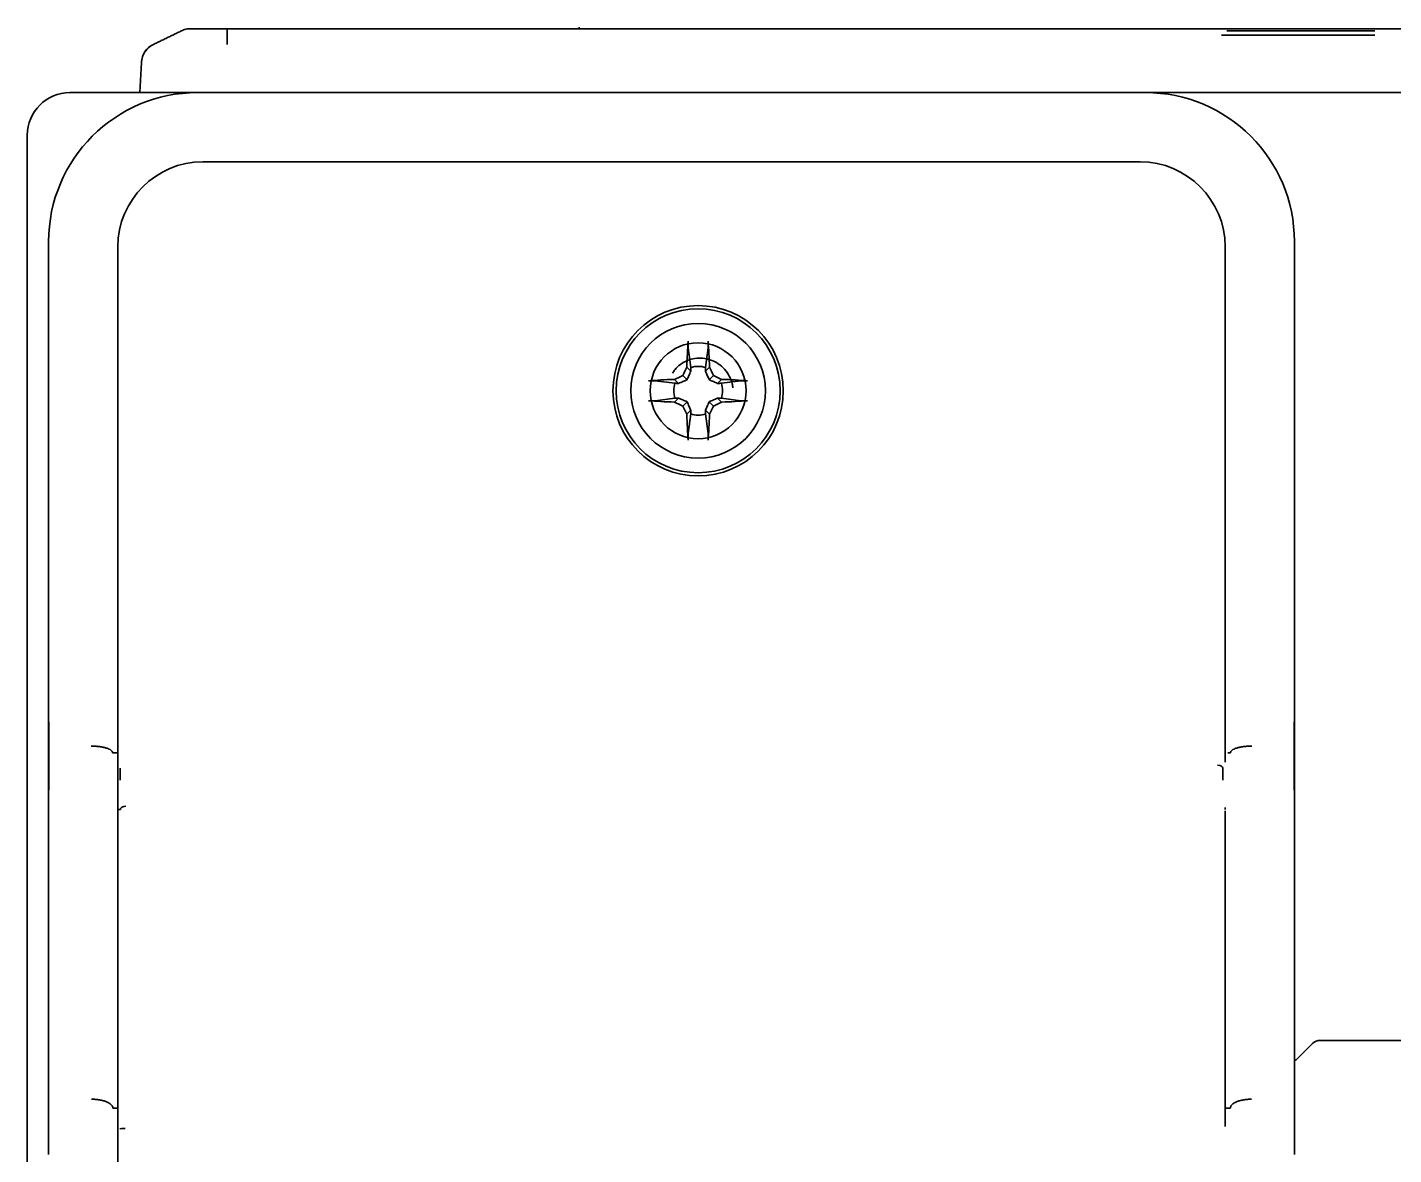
# Model space of a CAD drawing. Header units: inches. Extents: x 786 to 5593, y 691 to 5453.
# Drawn here: x 3396.7 to 3460.9, y 5333.8 to 5386.7 of the extents above; entities that cross this region are included whole.
import ezdxf

# ---------------------------------------------------------------- set-up
doc = ezdxf.new("R2010")
doc.units = ezdxf.units.IN
doc.layers.add('1', color=7, linetype='Continuous', true_color=0xffffff)

msp = doc.modelspace()

# ---------------------------------------------------------------- linework, layer by layer
at = {"layer": '1', "color": 7, "linetype": 'Continuous', "lineweight": 35}
for p, q in [((3406.134, 5386.676), (3453.06, 5386.676)), ((3422.651, 5386.676), (3422.651, 5386.74)), ((3460.324, 5386.676), (3467.643, 5386.676)), ((3460.015, 5386.376), (3452.817, 5386.376)), ((3402.026, 5383.676), (3402.1, 5385.089)), ((3398.74, 5383.676), (3404.739, 5383.676)), ((3449.241, 5383.676), (3404.739, 5383.676)), ((3449.241, 5383.676), (3577.911, 5383.676)), ((3396.74, 5315.676), (3396.74, 5381.676)), ((3404.989, 5380.426), (3404.991, 5380.426)), ((3404.991, 5380.425), (3404.991, 5380.426)), ((3404.991, 5380.425), (3448.989, 5380.425)), ((3448.989, 5380.426), (3448.989, 5380.425)), ((3448.989, 5380.426), (3448.99, 5380.426)), ((3397.74, 5376.677), (3397.74, 5354.132)), ((3400.99, 5351.948), (3400.99, 5376.427)), ((3452.988, 5376.425), (3452.988, 5352.241)), ((3452.988, 5376.425), (3452.99, 5376.425)), ((3452.99, 5376.427), (3452.99, 5376.425)), ((3456.24, 5354.132), (3456.24, 5376.677)), ((3427.89, 5370.766), (3427.772, 5371.689)), ((3428.59, 5370.766), (3428.708, 5371.689)), ((3427.722, 5370.194), (3427.519, 5370.397)), ((3427.893, 5370.592), (3427.705, 5370.78)), ((3428.586, 5370.592), (3428.775, 5370.78)), ((3428.758, 5370.194), (3428.96, 5370.397)), ((3427.15, 5370.026), (3426.228, 5370.144)), ((3427.324, 5370.023), (3427.136, 5370.211)), ((3429.155, 5370.023), (3429.344, 5370.211)), ((3429.33, 5370.026), (3430.252, 5370.144)), ((3427.15, 5369.326), (3426.228, 5369.208)), ((3427.324, 5369.33), (3427.136, 5369.141)), ((3427.722, 5369.158), (3427.519, 5368.956)), ((3428.758, 5369.158), (3428.96, 5368.956)), ((3429.155, 5369.33), (3429.344, 5369.141)), ((3429.33, 5369.326), (3430.252, 5369.208)), ((3427.893, 5368.761), (3427.705, 5368.572)), ((3427.89, 5368.586), (3427.772, 5367.664)), ((3428.586, 5368.761), (3428.775, 5368.572)), ((3428.59, 5368.586), (3428.708, 5367.664)), ((3400.866, 5352.677), (3400.745, 5352.676)), ((3400.866, 5352.677), (3400.866, 5352.677)), ((3453.114, 5352.677), (3453.235, 5352.676)), ((3453.114, 5352.677), (3453.114, 5352.677)), ((3397.74, 5350.918), (3397.74, 5337.022)), ((3456.24, 5337.022), (3456.24, 5350.918)), ((3401.11, 5350.018), (3400.99, 5350.02)), ((3400.99, 5335.008), (3400.99, 5350.02)), ((3452.989, 5350.021), (3452.989, 5350.106)), ((3452.989, 5335.127), (3452.989, 5349.947)), ((3456.386, 5338.323), (3457.093, 5339.03)), ((3593.326, 5339.176), (3457.447, 5339.176)), ((3400.753, 5335.992), (3400.989, 5335.993)), ((3453.226, 5335.992), (3452.991, 5335.993))]:
    msp.add_line(p, q, dxfattribs=at)
for radius in [4, 3.85, 3.16, 2.25]:
    msp.add_circle((3428.24, 5369.676), radius, dxfattribs=at)
for centre, radius, start, end in [((3398.74, 5381.676), 2, 90, 180), ((3428.24, 5369.676), 1.145, 72.20111, 107.79889), ((3428.24, 5369.676), 1.145, 162.20111, 197.79889), ((3428.24, 5369.676), 1.145, 342.20111, 17.79889), ((3428.24, 5369.676), 1.145, 252.20111, 287.79889), ((3457.447, 5338.676), 0.5, 90, 135), ((3456.033, 5338.676), 0.5, 294.46945, 315)]:
    msp.add_arc(centre, radius, start, end, dxfattribs=at)
for centre, major_axis, ratio, start_param, end_param in [((3403.098, 5385.036), (-0.999, 0.052), 0.999981, 5.217451, 6.283185), ((3404.741, 5376.675), (4.951, -4.951), 0.999695, 2.356347, 3.926839), ((3449.239, 5376.675), (-4.951, -4.951), 0.999695, 2.356347, 3.926839), ((3404.99, 5376.426), (-2.829, 2.829), 0.999695, 5.497939, 7.068431), ((3448.989, 5376.426), (2.829, 2.829), 0.999695, 5.497939, 7.068431), ((3427.943, 5369.681), (0.065, 3.728), 0.072244, 0.900133, 1.272854), ((3428.536, 5369.681), (0.065, -3.728), 0.072244, 1.868738, 2.24146), ((3427.981, 5370.23), (3.344, 1.559), 0.094201, 1.665412, 1.782277), ((3427.686, 5369.935), (1.559, 3.344), 0.094201, 1.359315, 1.476181), ((3428.794, 5369.935), (1.559, -3.344), 0.094201, 1.665412, 1.782277), ((3428.498, 5370.23), (3.344, -1.559), 0.094201, 1.359315, 1.476181), ((3428.235, 5369.973), (3.728, 0.065), 0.072244, 1.868738, 2.24146), ((3428.245, 5369.973), (3.728, -0.065), 0.072244, 0.900133, 1.272854), ((3428.235, 5369.38), (-3.728, 0.065), 0.072244, 0.900133, 1.272854), ((3427.981, 5369.122), (-3.344, 1.559), 0.094201, 1.359315, 1.476181), ((3428.498, 5369.122), (-3.344, -1.559), 0.094201, 1.665412, 1.782277), ((3428.245, 5369.38), (-3.728, -0.065), 0.072244, 1.868738, 2.24146), ((3427.686, 5369.418), (-1.559, 3.344), 0.094201, 1.665412, 1.782277), ((3427.943, 5369.671), (-0.065, 3.728), 0.072244, 1.868738, 2.24146), ((3428.536, 5369.671), (-0.065, -3.728), 0.072244, 0.900133, 1.272854), ((3428.794, 5369.418), (-1.559, -3.344), 0.094201, 1.359315, 1.476181), ((3401.366, 5352.678), (-0.5, -0.002), 0.003694, 5.497774, 6.274445), ((3452.635, 5351.948), (-0.25, 0.003), 0.565975, 3.162763, 4.719171), ((3401.36, 5350.014), (0.25, 0), 0.642788, 1.570796, 3.118808), ((3401.334, 5335.003), (0.25, -0.003), 0.14135, 1.572514, 3.123962)]:
    msp.add_ellipse(centre, major_axis=major_axis, ratio=ratio, start_param=start_param, end_param=end_param, dxfattribs=at)
for points, degree in [([(3402.661, 5385.936), (3403.976, 5386.575)], 1), ([(3406.125, 5385.936), (3406.125, 5386.575)], 1), ([(3427.89, 5370.766), (3427.891, 5370.708), (3427.892, 5370.65), (3427.893, 5370.592)], 3), ([(3428.586, 5370.592), (3428.588, 5370.65), (3428.589, 5370.708), (3428.59, 5370.766)], 3), ([(3427.324, 5370.023), (3427.266, 5370.024), (3427.208, 5370.025), (3427.15, 5370.026)], 3), ([(3429.33, 5370.026), (3429.272, 5370.025), (3429.214, 5370.024), (3429.155, 5370.023)], 3), ([(3427.15, 5369.326), (3427.208, 5369.327), (3427.266, 5369.328), (3427.324, 5369.33)], 3), ([(3429.155, 5369.33), (3429.214, 5369.328), (3429.272, 5369.327), (3429.33, 5369.326)], 3), ([(3427.893, 5368.761), (3427.892, 5368.702), (3427.891, 5368.644), (3427.89, 5368.586)], 3), ([(3428.59, 5368.586), (3428.589, 5368.644), (3428.588, 5368.702), (3428.586, 5368.761)], 3), ([(3397.74, 5354.132), (3397.74, 5352.964), (3397.74, 5351.813), (3397.74, 5350.918)], 3), ([(3456.24, 5350.918), (3456.24, 5351.813), (3456.24, 5352.963), (3456.24, 5354.132)], 3), ([(3400.745, 5352.676), (3400.745, 5352.677)], 1), ([(3453.235, 5352.677), (3453.235, 5352.676), (3453.235, 5352.676)], 2), ([(3397.74, 5337.022), (3397.74, 5336.127), (3397.74, 5334.976), (3397.74, 5333.808)], 3), ([(3456.24, 5333.808), (3456.24, 5334.976), (3456.24, 5336.127), (3456.24, 5337.022)], 3), ([(3400.753, 5335.992), (3400.753, 5335.992), (3400.753, 5335.992)], 2), ([(3453.226, 5335.992), (3453.226, 5335.992), (3453.226, 5335.992)], 2)]:
    msp.add_open_spline(points, degree=degree, dxfattribs=at)
for points, knots in [([(3403.976, 5386.575), (3404.044, 5386.608), (3404.115, 5386.634), (3404.262, 5386.668), (3404.338, 5386.676), (3404.413, 5386.676)], [0, 0, 0, 0, 0.5, 0.5, 1, 1, 1, 1]), ([(3404.413, 5386.676), (3404.415, 5386.676), (3404.419, 5386.676), (3404.429, 5386.676), (3404.433, 5386.676), (3404.443, 5386.676), (3404.448, 5386.676), (3404.466, 5386.676), (3404.481, 5386.676), (3404.515, 5386.676), (3404.535, 5386.676), (3404.579, 5386.676), (3404.603, 5386.676), (3404.644, 5386.676), (3404.658, 5386.676), (3404.687, 5386.676), (3404.703, 5386.676), (3404.75, 5386.676), (3404.783, 5386.676), (3404.854, 5386.676), (3404.891, 5386.676), (3404.95, 5386.676), (3404.971, 5386.676), (3405.012, 5386.676), (3405.034, 5386.676), (3405.099, 5386.676), (3405.189, 5386.676), (3405.284, 5386.676), (3405.381, 5386.676), (3405.432, 5386.676), (3405.509, 5386.676), (3405.535, 5386.676), (3405.588, 5386.676), (3405.614, 5386.676), (3405.694, 5386.676), (3405.748, 5386.676), (3405.857, 5386.676), (3405.912, 5386.676), (3406.022, 5386.676), (3406.078, 5386.676), (3406.134, 5386.676)], [0, 0, 0, 0, 0.0625, 0.0625, 0.09375, 0.09375, 0.125, 0.125, 0.1875, 0.1875, 0.25, 0.25, 0.3125, 0.3125, 0.34375, 0.34375, 0.375, 0.375, 0.4375, 0.4375, 0.5, 0.5, 0.53125, 0.53125, 0.5625, 0.5625, 0.625, 0.6875, 0.6875, 0.75, 0.75, 0.78125, 0.78125, 0.8125, 0.8125, 0.875, 0.875, 0.9375, 0.9375, 1, 1, 1, 1]), ([(3406.125, 5386.575), (3406.126, 5386.608), (3406.128, 5386.634), (3406.131, 5386.668), (3406.133, 5386.676), (3406.134, 5386.676)], [0, 0, 0, 0, 0.5, 0.5, 1, 1, 1, 1]), ([(3453.06, 5386.676), (3453.229, 5386.676), (3453.399, 5386.676), (3453.737, 5386.676), (3453.906, 5386.676), (3454.159, 5386.676), (3454.243, 5386.676), (3454.411, 5386.676), (3454.495, 5386.676), (3454.745, 5386.676), (3454.911, 5386.676), (3455.404, 5386.676), (3455.729, 5386.676), (3456.368, 5386.676), (3456.684, 5386.676), (3457.15, 5386.676), (3457.304, 5386.676), (3457.495, 5386.676), (3457.533, 5386.676), (3457.609, 5386.676), (3457.723, 5386.676), (3457.835, 5386.676), (3458.207, 5386.676), (3458.494, 5386.676), (3458.911, 5386.676), (3459.047, 5386.676), (3459.315, 5386.676), (3459.447, 5386.676), (3459.706, 5386.676), (3459.833, 5386.676), (3460.082, 5386.676), (3460.204, 5386.676), (3460.324, 5386.676)], [0, 0, 0, 0, 0.0625, 0.0625, 0.125, 0.125, 0.15625, 0.15625, 0.1875, 0.1875, 0.25, 0.25, 0.375, 0.375, 0.5, 0.5, 0.5625, 0.5625, 0.578125, 0.578125, 0.59375, 0.625, 0.625, 0.75, 0.75, 0.8125, 0.8125, 0.875, 0.875, 0.9375, 0.9375, 1, 1, 1, 1]), ([(3460.014, 5386.575), (3460.012, 5386.575), (3460.01, 5386.575), (3460.007, 5386.575), (3460.001, 5386.575), (3459.989, 5386.575), (3459.964, 5386.575), (3459.913, 5386.575), (3459.811, 5386.575), (3459.723, 5386.575), (3459.544, 5386.575), (3459.422, 5386.576), (3459.175, 5386.576), (3459.049, 5386.576), (3458.792, 5386.576), (3458.661, 5386.576), (3458.262, 5386.576), (3457.987, 5386.576), (3457.632, 5386.576), (3457.524, 5386.576), (3457.416, 5386.576), (3457.343, 5386.576), (3457.306, 5386.576), (3457.123, 5386.576), (3456.975, 5386.576), (3456.529, 5386.576), (3456.227, 5386.576), (3455.615, 5386.576), (3455.304, 5386.576), (3454.832, 5386.576), (3454.673, 5386.576), (3454.434, 5386.576), (3454.353, 5386.576), (3454.193, 5386.576), (3454.112, 5386.576), (3453.87, 5386.576), (3453.708, 5386.575), (3453.465, 5386.575), (3453.384, 5386.575), (3453.263, 5386.575), (3453.202, 5386.575), (3453.131, 5386.575), (3453.095, 5386.575), (3453.078, 5386.575), (3453.07, 5386.575), (3453.065, 5386.575), (3453.062, 5386.575), (3453.06, 5386.575)], [0, 0, 0, 0, 0.000977, 0.000977, 0.001953, 0.003906, 0.007813, 0.015625, 0.03125, 0.0625, 0.0625, 0.125, 0.125, 0.1875, 0.1875, 0.25, 0.25, 0.375, 0.375, 0.40625, 0.421875, 0.421875, 0.4375, 0.4375, 0.5, 0.5, 0.625, 0.625, 0.75, 0.75, 0.8125, 0.8125, 0.84375, 0.84375, 0.875, 0.875, 0.9375, 0.9375, 0.96875, 0.96875, 0.984375, 0.992187, 0.996094, 0.998047, 0.999023, 0.999023, 1, 1, 1, 1]), ([(3402.1, 5385.089), (3402.104, 5385.177), (3402.121, 5385.265), (3402.176, 5385.434), (3402.216, 5385.515), (3402.314, 5385.663), (3402.373, 5385.73), (3402.506, 5385.847), (3402.581, 5385.897), (3402.661, 5385.936)], [0, 0, 0, 0, 0.25, 0.25, 0.5, 0.5, 0.75, 0.75, 1, 1, 1, 1]), ([(3427.772, 5371.689), (3427.771, 5371.695), (3427.77, 5371.704), (3427.769, 5371.718), (3427.769, 5371.724), (3427.768, 5371.735), (3427.768, 5371.746), (3427.767, 5371.759), (3427.767, 5371.772), (3427.767, 5371.779), (3427.767, 5371.8), (3427.767, 5371.814), (3427.767, 5371.837), (3427.767, 5371.844), (3427.767, 5371.86), (3427.767, 5371.875), (3427.767, 5371.89), (3427.768, 5371.905), (3427.768, 5371.913), (3427.769, 5371.935), (3427.769, 5371.949), (3427.771, 5371.977), (3427.772, 5371.99), (3427.773, 5372.002)], [0, 0, 0, 0, 0.125, 0.125, 0.1875, 0.1875, 0.25, 0.3125, 0.3125, 0.375, 0.375, 0.5, 0.5, 0.5625, 0.5625, 0.625, 0.6875, 0.6875, 0.75, 0.75, 0.875, 0.875, 1, 1, 1, 1]), ([(3428.707, 5372.002), (3428.708, 5371.99), (3428.709, 5371.977), (3428.71, 5371.95), (3428.711, 5371.935), (3428.712, 5371.905), (3428.712, 5371.89), (3428.713, 5371.867), (3428.713, 5371.86), (3428.713, 5371.844), (3428.713, 5371.829), (3428.713, 5371.815), (3428.713, 5371.8), (3428.713, 5371.793), (3428.713, 5371.772), (3428.712, 5371.759), (3428.712, 5371.741), (3428.711, 5371.735), (3428.711, 5371.724), (3428.71, 5371.713), (3428.709, 5371.704), (3428.709, 5371.696), (3428.708, 5371.692), (3428.708, 5371.689)], [0, 0, 0, 0, 0.125, 0.125, 0.25, 0.25, 0.375, 0.375, 0.4375, 0.4375, 0.5, 0.5625, 0.5625, 0.625, 0.625, 0.75, 0.75, 0.8125, 0.8125, 0.875, 0.9375, 0.9375, 1, 1, 1, 1]), ([(3427.039, 5370.507), (3427.073, 5370.561), (3427.18, 5370.711), (3427.314, 5370.84), (3427.51, 5370.985), (3427.725, 5371.107), (3427.965, 5371.175), (3428.212, 5371.212), (3428.465, 5371.218), (3428.715, 5371.162), (3428.956, 5371.076), (3429.187, 5370.959), (3429.386, 5370.788), (3429.561, 5370.594), (3429.713, 5370.377), (3429.81, 5370.127), (3429.857, 5369.939), (3429.868, 5369.88), (3429.876, 5369.821)], [0, 0, 0, 0, 0.053108, 0.153342, 0.153342, 0.253577, 0.353812, 0.353812, 0.454047, 0.554282, 0.554282, 0.654517, 0.754752, 0.754752, 0.854987, 0.955222, 0.955222, 1, 1, 1, 1]), ([(3427.893, 5370.592), (3427.866, 5370.527), (3427.838, 5370.461), (3427.781, 5370.329), (3427.752, 5370.262), (3427.722, 5370.194)], [0, 0, 0, 0, 0.5, 0.5, 1, 1, 1, 1]), ([(3428.758, 5370.194), (3428.728, 5370.262), (3428.699, 5370.329), (3428.642, 5370.461), (3428.614, 5370.527), (3428.586, 5370.592)], [0, 0, 0, 0, 0.5, 0.5, 1, 1, 1, 1]), ([(3425.914, 5370.143), (3425.926, 5370.144), (3425.939, 5370.145), (3425.966, 5370.147), (3425.981, 5370.147), (3426.011, 5370.148), (3426.026, 5370.149), (3426.049, 5370.149), (3426.056, 5370.149), (3426.072, 5370.149), (3426.087, 5370.149), (3426.101, 5370.149), (3426.116, 5370.149), (3426.123, 5370.149), (3426.144, 5370.149), (3426.157, 5370.149), (3426.175, 5370.148), (3426.181, 5370.148), (3426.192, 5370.147), (3426.203, 5370.146), (3426.212, 5370.146), (3426.22, 5370.145), (3426.224, 5370.145), (3426.228, 5370.144)], [0, 0, 0, 0, 0.125, 0.125, 0.25, 0.25, 0.375, 0.375, 0.4375, 0.4375, 0.5, 0.5625, 0.5625, 0.625, 0.625, 0.75, 0.75, 0.8125, 0.8125, 0.875, 0.9375, 0.9375, 1, 1, 1, 1]), ([(3427.722, 5370.194), (3427.654, 5370.164), (3427.587, 5370.135), (3427.455, 5370.078), (3427.389, 5370.05), (3427.324, 5370.023)], [0, 0, 0, 0, 0.5, 0.5, 1, 1, 1, 1]), ([(3429.155, 5370.023), (3429.09, 5370.05), (3429.025, 5370.078), (3428.893, 5370.135), (3428.826, 5370.164), (3428.758, 5370.194)], [0, 0, 0, 0, 0.5, 0.5, 1, 1, 1, 1]), ([(3430.252, 5370.144), (3430.259, 5370.145), (3430.267, 5370.146), (3430.282, 5370.147), (3430.287, 5370.147), (3430.298, 5370.148), (3430.31, 5370.148), (3430.323, 5370.149), (3430.336, 5370.149), (3430.343, 5370.149), (3430.364, 5370.149), (3430.378, 5370.149), (3430.4, 5370.149), (3430.408, 5370.149), (3430.423, 5370.149), (3430.439, 5370.149), (3430.454, 5370.149), (3430.469, 5370.148), (3430.476, 5370.148), (3430.499, 5370.147), (3430.513, 5370.147), (3430.54, 5370.145), (3430.553, 5370.144), (3430.565, 5370.143)], [0, 0, 0, 0, 0.125, 0.125, 0.1875, 0.1875, 0.25, 0.3125, 0.3125, 0.375, 0.375, 0.5, 0.5, 0.5625, 0.5625, 0.625, 0.6875, 0.6875, 0.75, 0.75, 0.875, 0.875, 1, 1, 1, 1]), ([(3426.228, 5369.208), (3426.221, 5369.207), (3426.212, 5369.207), (3426.198, 5369.206), (3426.192, 5369.205), (3426.181, 5369.205), (3426.17, 5369.204), (3426.157, 5369.204), (3426.144, 5369.203), (3426.137, 5369.203), (3426.116, 5369.203), (3426.102, 5369.203), (3426.079, 5369.203), (3426.072, 5369.203), (3426.056, 5369.203), (3426.041, 5369.203), (3426.026, 5369.204), (3426.011, 5369.204), (3426.003, 5369.204), (3425.981, 5369.205), (3425.967, 5369.206), (3425.939, 5369.207), (3425.926, 5369.208), (3425.914, 5369.209)], [0, 0, 0, 0, 0.125, 0.125, 0.1875, 0.1875, 0.25, 0.3125, 0.3125, 0.375, 0.375, 0.5, 0.5, 0.5625, 0.5625, 0.625, 0.6875, 0.6875, 0.75, 0.75, 0.875, 0.875, 1, 1, 1, 1]), ([(3427.324, 5369.33), (3427.389, 5369.302), (3427.455, 5369.274), (3427.587, 5369.217), (3427.654, 5369.188), (3427.722, 5369.158)], [0, 0, 0, 0, 0.5, 0.5, 1, 1, 1, 1]), ([(3427.722, 5369.158), (3427.752, 5369.09), (3427.781, 5369.023), (3427.838, 5368.891), (3427.866, 5368.826), (3427.893, 5368.761)], [0, 0, 0, 0, 0.5, 0.5, 1, 1, 1, 1]), ([(3428.586, 5368.761), (3428.614, 5368.826), (3428.642, 5368.891), (3428.699, 5369.023), (3428.728, 5369.09), (3428.758, 5369.158)], [0, 0, 0, 0, 0.5, 0.5, 1, 1, 1, 1]), ([(3428.758, 5369.158), (3428.826, 5369.188), (3428.893, 5369.217), (3429.025, 5369.274), (3429.09, 5369.302), (3429.155, 5369.33)], [0, 0, 0, 0, 0.5, 0.5, 1, 1, 1, 1]), ([(3430.565, 5369.209), (3430.553, 5369.208), (3430.541, 5369.207), (3430.513, 5369.206), (3430.499, 5369.205), (3430.469, 5369.204), (3430.454, 5369.204), (3430.431, 5369.203), (3430.423, 5369.203), (3430.408, 5369.203), (3430.393, 5369.203), (3430.378, 5369.203), (3430.364, 5369.203), (3430.357, 5369.203), (3430.336, 5369.203), (3430.323, 5369.204), (3430.304, 5369.204), (3430.298, 5369.205), (3430.287, 5369.205), (3430.277, 5369.206), (3430.268, 5369.207), (3430.259, 5369.207), (3430.256, 5369.208), (3430.252, 5369.208)], [0, 0, 0, 0, 0.125, 0.125, 0.25, 0.25, 0.375, 0.375, 0.4375, 0.4375, 0.5, 0.5625, 0.5625, 0.625, 0.625, 0.75, 0.75, 0.8125, 0.8125, 0.875, 0.9375, 0.9375, 1, 1, 1, 1]), ([(3427.773, 5367.351), (3427.772, 5367.363), (3427.771, 5367.376), (3427.77, 5367.403), (3427.769, 5367.417), (3427.768, 5367.447), (3427.767, 5367.462), (3427.767, 5367.485), (3427.767, 5367.493), (3427.767, 5367.508), (3427.767, 5367.523), (3427.767, 5367.538), (3427.767, 5367.552), (3427.767, 5367.559), (3427.767, 5367.58), (3427.767, 5367.593), (3427.768, 5367.612), (3427.768, 5367.618), (3427.769, 5367.629), (3427.77, 5367.639), (3427.77, 5367.648), (3427.771, 5367.657), (3427.771, 5367.66), (3427.772, 5367.664)], [0, 0, 0, 0, 0.125, 0.125, 0.25, 0.25, 0.375, 0.375, 0.4375, 0.4375, 0.5, 0.5625, 0.5625, 0.625, 0.625, 0.75, 0.75, 0.8125, 0.8125, 0.875, 0.9375, 0.9375, 1, 1, 1, 1]), ([(3428.708, 5367.664), (3428.709, 5367.657), (3428.709, 5367.649), (3428.71, 5367.634), (3428.711, 5367.629), (3428.711, 5367.618), (3428.712, 5367.606), (3428.712, 5367.593), (3428.713, 5367.58), (3428.713, 5367.573), (3428.713, 5367.552), (3428.713, 5367.538), (3428.713, 5367.516), (3428.713, 5367.508), (3428.713, 5367.493), (3428.713, 5367.477), (3428.712, 5367.462), (3428.712, 5367.447), (3428.712, 5367.44), (3428.711, 5367.417), (3428.71, 5367.403), (3428.709, 5367.376), (3428.708, 5367.363), (3428.707, 5367.351)], [0, 0, 0, 0, 0.125, 0.125, 0.1875, 0.1875, 0.25, 0.3125, 0.3125, 0.375, 0.375, 0.5, 0.5, 0.5625, 0.5625, 0.625, 0.6875, 0.6875, 0.75, 0.75, 0.875, 0.875, 1, 1, 1, 1]), ([(3397.747, 5350.918), (3397.747, 5350.925), (3397.747, 5350.933), (3397.747, 5350.948), (3397.747, 5350.971), (3397.747, 5351.024), (3397.747, 5351.13), (3397.748, 5351.346), (3397.748, 5351.661), (3397.748, 5351.92), (3397.748, 5352.118), (3397.748, 5352.184), (3397.748, 5352.318), (3397.748, 5352.385), (3397.748, 5352.588), (3397.748, 5352.725), (3397.748, 5352.932), (3397.748, 5353.001), (3397.748, 5353.14), (3397.748, 5353.21), (3397.747, 5353.421), (3397.747, 5353.562), (3397.747, 5353.775), (3397.746, 5353.881), (3397.746, 5354.007), (3397.746, 5354.069), (3397.746, 5354.096), (3397.746, 5354.114), (3397.746, 5354.123), (3397.746, 5354.132)], [0, 0, 0, 0, 0.007812, 0.007812, 0.015625, 0.03125, 0.0625, 0.125, 0.25, 0.375, 0.375, 0.4375, 0.4375, 0.5, 0.5, 0.625, 0.625, 0.6875, 0.6875, 0.75, 0.75, 0.875, 0.875, 0.9375, 0.96875, 0.984375, 0.992188, 0.992188, 1, 1, 1, 1]), ([(3456.234, 5354.132), (3456.234, 5354.123), (3456.234, 5354.114), (3456.234, 5354.096), (3456.234, 5354.069), (3456.234, 5354.007), (3456.233, 5353.882), (3456.233, 5353.633), (3456.232, 5353.281), (3456.232, 5353.004), (3456.232, 5352.798), (3456.232, 5352.729), (3456.231, 5352.593), (3456.231, 5352.524), (3456.231, 5352.321), (3456.231, 5352.188), (3456.231, 5351.99), (3456.231, 5351.924), (3456.231, 5351.794), (3456.231, 5351.729), (3456.232, 5351.536), (3456.232, 5351.41), (3456.232, 5351.223), (3456.232, 5351.13), (3456.232, 5351.024), (3456.233, 5350.971), (3456.233, 5350.948), (3456.233, 5350.933), (3456.233, 5350.925), (3456.233, 5350.918)], [0, 0, 0, 0, 0.007812, 0.007812, 0.015625, 0.03125, 0.0625, 0.125, 0.25, 0.375, 0.375, 0.4375, 0.4375, 0.5, 0.5, 0.625, 0.625, 0.6875, 0.6875, 0.75, 0.75, 0.875, 0.875, 0.9375, 0.96875, 0.984375, 0.992187, 0.992187, 1, 1, 1, 1]), ([(3400.745, 5352.677), (3400.744, 5352.697), (3400.737, 5352.718), (3400.717, 5352.748), (3400.709, 5352.758), (3400.69, 5352.778), (3400.678, 5352.788), (3400.64, 5352.817), (3400.609, 5352.835), (3400.564, 5352.856), (3400.554, 5352.86), (3400.535, 5352.869), (3400.525, 5352.873), (3400.493, 5352.885), (3400.471, 5352.892), (3400.402, 5352.914), (3400.352, 5352.927), (3400.284, 5352.942), (3400.27, 5352.944), (3400.242, 5352.95), (3400.199, 5352.957), (3400.126, 5352.968), (3400.065, 5352.975), (3400.019, 5352.98), (3400.003, 5352.981), (3399.971, 5352.983), (3399.955, 5352.985), (3399.907, 5352.988), (3399.875, 5352.989), (3399.834, 5352.99), (3399.826, 5352.99), (3399.814, 5352.991), (3399.81, 5352.991), (3399.801, 5352.991), (3399.781, 5352.991), (3399.761, 5352.991), (3399.745, 5352.991)], [0, 0, 0, 0, 0.125, 0.125, 0.1875, 0.1875, 0.25, 0.25, 0.375, 0.375, 0.40625, 0.40625, 0.4375, 0.4375, 0.5, 0.5, 0.625, 0.625, 0.65625, 0.65625, 0.6875, 0.75, 0.8125, 0.8125, 0.84375, 0.84375, 0.875, 0.875, 0.9375, 0.9375, 0.953125, 0.953125, 0.960937, 0.960937, 0.96875, 1, 1, 1, 1]), ([(3453.235, 5352.677), (3453.236, 5352.697), (3453.243, 5352.718), (3453.262, 5352.748), (3453.271, 5352.758), (3453.29, 5352.778), (3453.301, 5352.788), (3453.339, 5352.817), (3453.37, 5352.835), (3453.416, 5352.856), (3453.425, 5352.86), (3453.445, 5352.869), (3453.455, 5352.873), (3453.486, 5352.885), (3453.508, 5352.892), (3453.577, 5352.914), (3453.628, 5352.927), (3453.696, 5352.942), (3453.709, 5352.944), (3453.738, 5352.95), (3453.78, 5352.957), (3453.853, 5352.968), (3453.914, 5352.975), (3453.961, 5352.98), (3453.977, 5352.981), (3454.008, 5352.983), (3454.024, 5352.985), (3454.073, 5352.988), (3454.105, 5352.989), (3454.146, 5352.99), (3454.154, 5352.99), (3454.166, 5352.991), (3454.17, 5352.991), (3454.178, 5352.991), (3454.198, 5352.991), (3454.219, 5352.991), (3454.235, 5352.991)], [0, 0, 0, 0, 0.125, 0.125, 0.1875, 0.1875, 0.25, 0.25, 0.375, 0.375, 0.40625, 0.40625, 0.4375, 0.4375, 0.5, 0.5, 0.625, 0.625, 0.65625, 0.65625, 0.6875, 0.75, 0.8125, 0.8125, 0.84375, 0.84375, 0.875, 0.875, 0.9375, 0.9375, 0.953125, 0.953125, 0.960937, 0.960937, 0.96875, 1, 1, 1, 1]), ([(3400.99, 5351.916), (3400.99, 5351.922), (3400.99, 5351.932), (3400.99, 5351.943), (3400.99, 5351.948)], [0, 0, 0, 0, 0.517949, 1, 1, 1, 1]), ([(3400.99, 5351.916), (3400.99, 5351.906), (3400.99, 5351.895), (3400.99, 5351.874), (3400.99, 5351.864), (3400.99, 5351.833), (3400.99, 5351.812), (3400.99, 5351.751), (3400.99, 5351.71), (3400.99, 5351.629), (3400.991, 5351.589), (3400.991, 5351.509), (3400.991, 5351.468), (3400.991, 5351.348), (3400.991, 5351.269), (3400.991, 5351.11), (3400.991, 5351.031), (3400.991, 5350.875), (3400.991, 5350.797), (3400.991, 5350.643), (3400.991, 5350.566), (3400.991, 5350.452), (3400.991, 5350.415), (3400.991, 5350.34), (3400.99, 5350.302), (3400.99, 5350.229), (3400.99, 5350.192), (3400.99, 5350.138), (3400.99, 5350.121), (3400.99, 5350.094), (3400.99, 5350.086), (3400.99, 5350.068), (3400.99, 5350.06), (3400.99, 5350.052)], [0, 0, 0, 0, 0.015625, 0.015625, 0.03125, 0.03125, 0.0625, 0.0625, 0.125, 0.125, 0.1875, 0.1875, 0.25, 0.25, 0.375, 0.375, 0.5, 0.5, 0.625, 0.625, 0.75, 0.75, 0.8125, 0.8125, 0.875, 0.875, 0.9375, 0.9375, 0.96875, 0.96875, 0.984375, 0.984375, 1, 1, 1, 1]), ([(3401.102, 5351.392), (3401.101, 5351.482), (3401.099, 5351.572), (3401.097, 5351.758), (3401.096, 5351.852), (3401.095, 5351.948)], [0, 0, 0, 0, 0.5, 0.5, 1, 1, 1, 1]), ([(3452.885, 5351.948), (3452.883, 5351.852), (3452.882, 5351.758), (3452.88, 5351.572), (3452.879, 5351.482), (3452.878, 5351.392)], [0, 0, 0, 0, 0.5, 0.5, 1, 1, 1, 1]), ([(3400.99, 5350.02), (3400.99, 5350.025), (3400.99, 5350.035), (3400.99, 5350.046), (3400.99, 5350.052)], [0, 0, 0, 0, 0.455104, 1, 1, 1, 1]), ([(3400.753, 5335.992), (3400.753, 5336.02), (3400.746, 5336.047), (3400.726, 5336.088), (3400.718, 5336.101), (3400.698, 5336.127), (3400.687, 5336.141), (3400.649, 5336.179), (3400.618, 5336.203), (3400.572, 5336.231), (3400.563, 5336.237), (3400.543, 5336.248), (3400.533, 5336.253), (3400.502, 5336.269), (3400.48, 5336.28), (3400.411, 5336.309), (3400.361, 5336.326), (3400.293, 5336.345), (3400.279, 5336.349), (3400.251, 5336.356), (3400.208, 5336.366), (3400.135, 5336.381), (3400.074, 5336.39), (3400.027, 5336.396), (3400.011, 5336.398), (3399.98, 5336.401), (3399.964, 5336.403), (3399.916, 5336.407), (3399.883, 5336.409), (3399.846, 5336.41), (3399.842, 5336.41), (3399.834, 5336.411), (3399.83, 5336.411), (3399.818, 5336.411), (3399.794, 5336.412), (3399.77, 5336.412), (3399.753, 5336.412)], [0, 0, 0, 0, 0.125, 0.125, 0.1875, 0.1875, 0.25, 0.25, 0.375, 0.375, 0.40625, 0.40625, 0.4375, 0.4375, 0.5, 0.5, 0.625, 0.625, 0.65625, 0.65625, 0.6875, 0.75, 0.8125, 0.8125, 0.84375, 0.84375, 0.875, 0.875, 0.9375, 0.9375, 0.945312, 0.945312, 0.953125, 0.953125, 0.96875, 1, 1, 1, 1]), ([(3453.226, 5335.992), (3453.227, 5336.02), (3453.234, 5336.047), (3453.254, 5336.088), (3453.262, 5336.101), (3453.282, 5336.127), (3453.293, 5336.141), (3453.331, 5336.179), (3453.362, 5336.203), (3453.407, 5336.231), (3453.417, 5336.237), (3453.436, 5336.248), (3453.447, 5336.253), (3453.478, 5336.269), (3453.5, 5336.28), (3453.569, 5336.309), (3453.619, 5336.326), (3453.687, 5336.345), (3453.701, 5336.349), (3453.729, 5336.356), (3453.772, 5336.366), (3453.845, 5336.381), (3453.906, 5336.39), (3453.953, 5336.396), (3453.968, 5336.398), (3454, 5336.401), (3454.016, 5336.403), (3454.064, 5336.407), (3454.097, 5336.409), (3454.133, 5336.41), (3454.137, 5336.41), (3454.146, 5336.411), (3454.149, 5336.411), (3454.162, 5336.411), (3454.186, 5336.412), (3454.21, 5336.412), (3454.226, 5336.412)], [0, 0, 0, 0, 0.125, 0.125, 0.1875, 0.1875, 0.25, 0.25, 0.375, 0.375, 0.40625, 0.40625, 0.4375, 0.4375, 0.5, 0.5, 0.625, 0.625, 0.65625, 0.65625, 0.6875, 0.75, 0.8125, 0.8125, 0.84375, 0.84375, 0.875, 0.875, 0.9375, 0.9375, 0.945312, 0.945312, 0.953125, 0.953125, 0.96875, 1, 1, 1, 1]), ([(3400.99, 5333.08), (3400.99, 5333.089), (3400.99, 5333.107), (3400.99, 5333.137), (3400.99, 5333.169), (3400.99, 5333.205), (3400.99, 5333.244), (3400.99, 5333.286), (3400.99, 5333.331), (3400.99, 5333.379), (3400.99, 5333.43), (3400.99, 5333.485), (3400.99, 5333.542), (3400.99, 5333.631), (3400.99, 5333.745), (3400.99, 5333.879), (3400.99, 5333.998), (3400.99, 5334.109), (3400.99, 5334.219), (3400.99, 5334.336), (3400.99, 5334.457), (3400.99, 5334.571), (3400.99, 5334.673), (3400.99, 5334.756), (3400.99, 5334.828), (3400.99, 5334.888), (3400.99, 5334.937), (3400.99, 5334.976), (3400.99, 5334.999), (3400.99, 5335.008)], [0, 0, 0, 0, 0.012547, 0.026606, 0.042175, 0.059252, 0.077837, 0.097927, 0.119522, 0.142618, 0.167217, 0.193315, 0.220914, 0.250011, 0.322371, 0.388142, 0.447348, 0.500002, 0.556656, 0.617196, 0.681636, 0.749995, 0.803508, 0.851103, 0.892774, 0.92851, 0.9583, 0.982134, 1, 1, 1, 1])]:
    msp.add_open_spline(points, degree=3, knots=knots, dxfattribs=at)

doc.saveas('drawing.dxf')
